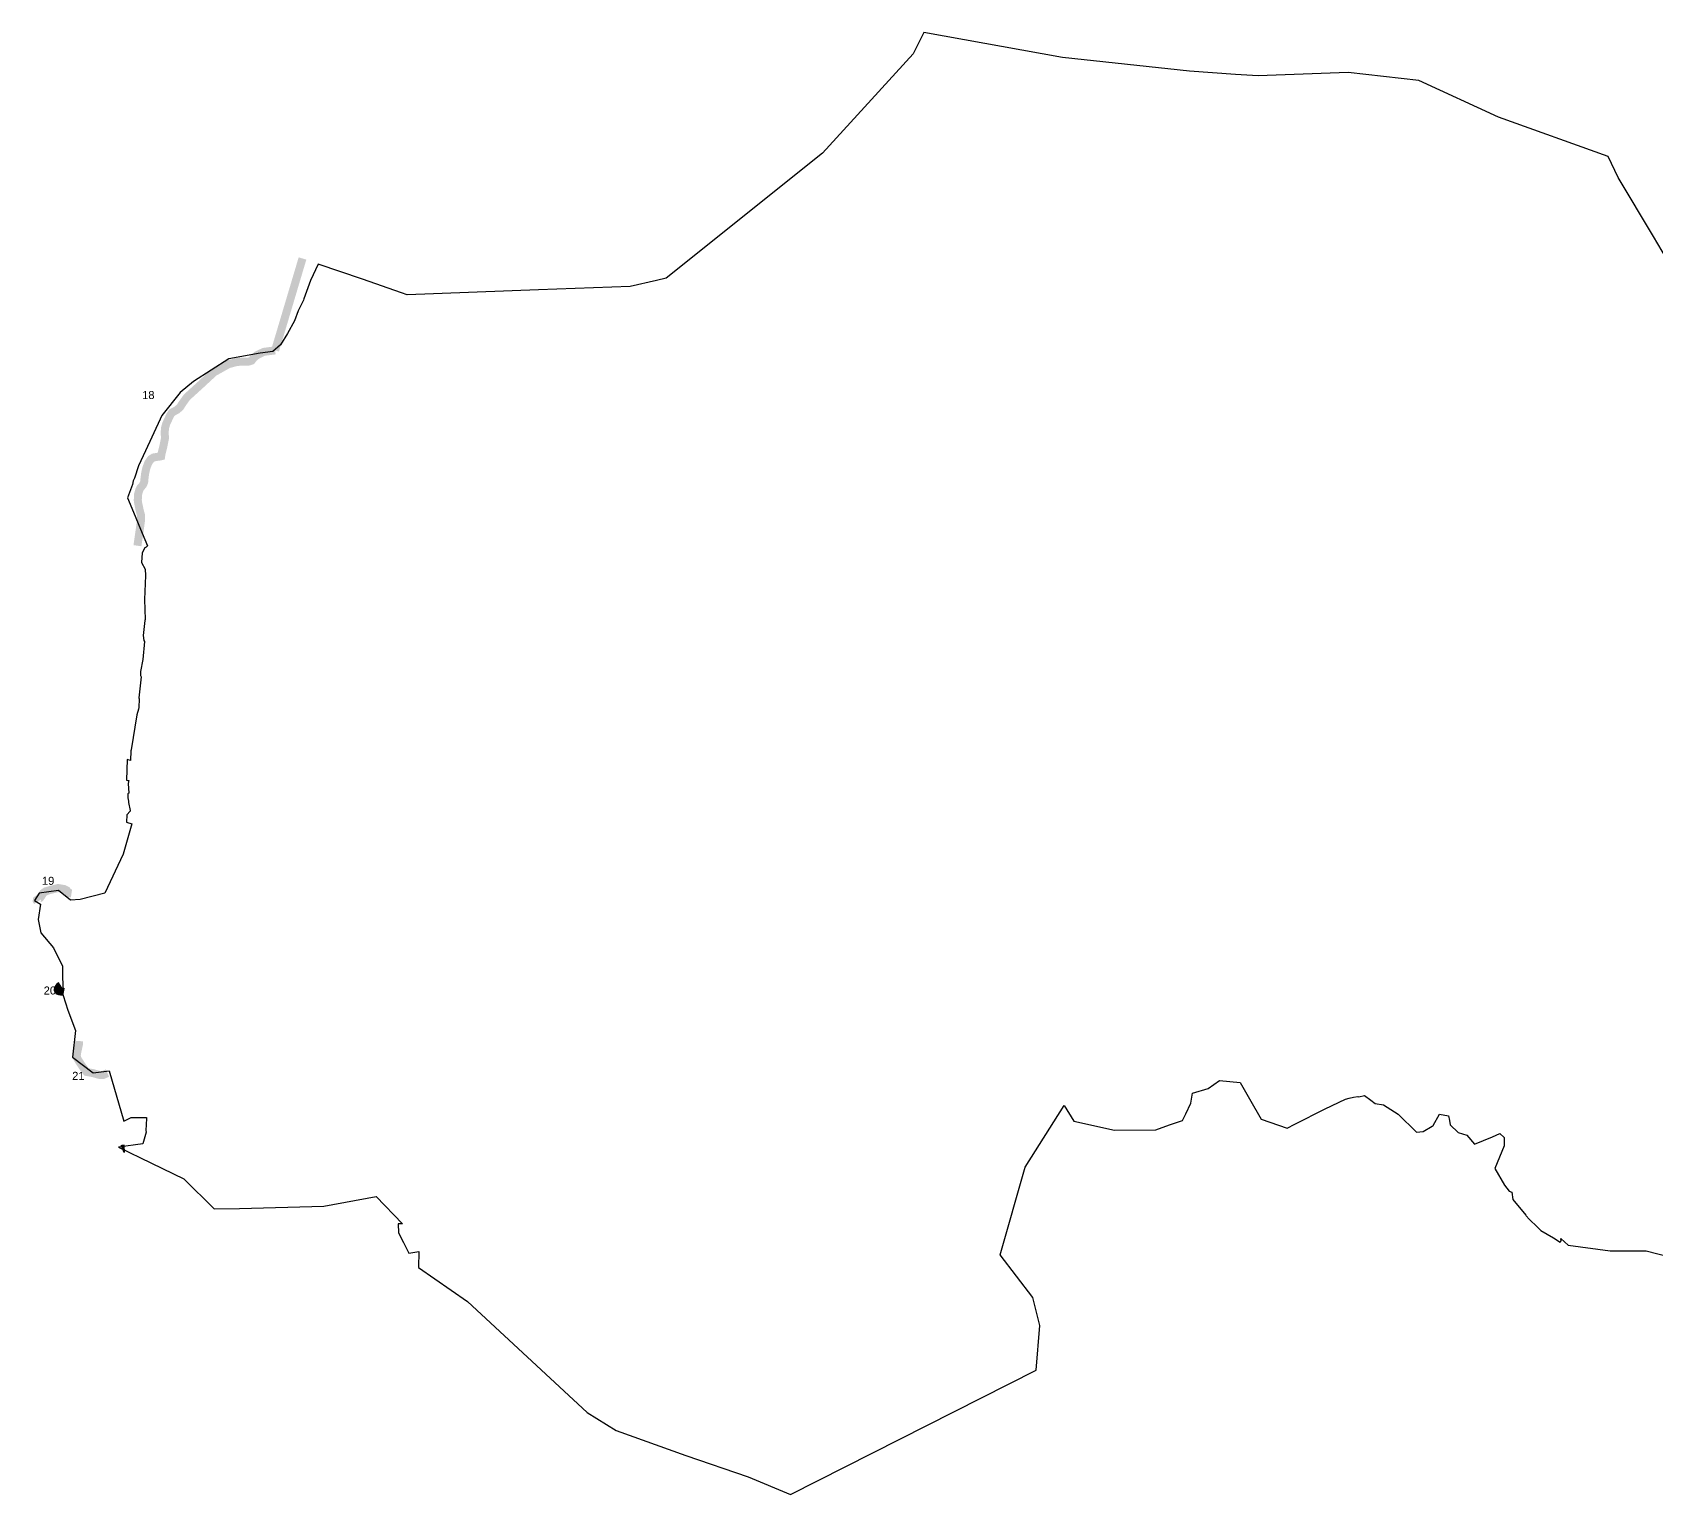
# Model space of a CAD drawing. Header units: metres. Extents: x 266537 to 373402, y 2100587 to 2182485.
# Drawn here: x 266537 to 276682, y 2129475 to 2138607 of the extents above; entities that cross this region are included whole.
import ezdxf

# ---------------------------------------------------------------- set-up
doc = ezdxf.new("R2010")
doc.units = ezdxf.units.M
for name, color, linetype in [('DISTRICT BOUNDRY', 86, 'Continuous'), ('UNPROTECTED', 130, 'Continuous'), ('UNPROTECTED DUR TO CREEK', 150, 'Continuous')]:
    doc.layers.add(name, color=color, linetype=linetype)
doc.styles.get("Standard").update_dxf_attribs({"font": 'arial.ttf'})

msp = doc.modelspace()

# ---------------------------------------------------------------- linework, layer by layer
at = {"layer": 'DISTRICT BOUNDRY'}
msp.add_polyline3d([(276772, 2137149, 0), (276663, 2137332, 0), (276443, 2137700, 0), (276381, 2137833, 0), (275696, 2138078, 0), (275197, 2138307, 0), (274757, 2138356, 0), (274194, 2138335, 0), (274052, 2138345, 0), (273765, 2138364, 0), (272971, 2138450, 0), (272106, 2138607, 0), (272039, 2138473, 0), (271778, 2138187, 0), (271473, 2137852, 0), (270496, 2137072, 0), (270435, 2137058, 0), (270271, 2137021, 0), (269699, 2136999, 0), (268878, 2136968, 0), (268843, 2136980, 0), (268598, 2137065, 0), (268322, 2137160, 0), (268275, 2137057, 0), (268233, 2136943, 0), (268230, 2136935, 0), (268197, 2136868, 0), (268173, 2136806, 0), (268130, 2136726, 0), (268087, 2136655, 0), (268038, 2136615, 0), (267959, 2136603, 0), (267764, 2136568, 0), (267543, 2136426, 0), (267460, 2136358, 0), (267346, 2136215, 0), (267335, 2136191, 0), (267244, 2135994, 0), (267200, 2135899, 0), (267174, 2135823, 0), (267167, 2135806, 0), (267161, 2135783, 0), (267130, 2135701, 0), (267158, 2135636, 0), (267223, 2135480, 0), (267256, 2135400, 0), (267247, 2135391, 0), (267240, 2135388, 0), (267222, 2135356, 0), (267219, 2135296, 0), (267241, 2135254, 0), (267244, 2135216, 0), (267237, 2135066, 0), (267241, 2134940, 0), (267239, 2134933, 0), (267229, 2134841, 0), (267232, 2134808, 0), (267236, 2134802, 0), (267227, 2134690, 0), (267211, 2134616, 0), (267213, 2134609, 0), (267213, 2134590, 0), (267216, 2134582, 0), (267202, 2134450, 0), (267203, 2134445, 0), (267201, 2134390, 0), (267199, 2134381, 0), (267189, 2134344, 0), (267154, 2134127, 0), (267152, 2134119, 0), (267149, 2134059, 0), (267134, 2134064, 0), (267128, 2134066, 0), (267124, 2133936, 0), (267133, 2133935, 0), (267139, 2133934, 0), (267138, 2133926, 0), (267135, 2133915, 0), (267139, 2133856, 0), (267132, 2133852, 0), (267132, 2133835, 0), (267133, 2133826, 0), (267137, 2133806, 0), (267138, 2133797, 0), (267147, 2133748, 0), (267148, 2133743, 0), (267127, 2133720, 0), (267125, 2133674, 0), (267158, 2133665, 0), (267104, 2133475, 0), (266990, 2133230, 0), (266835, 2133191, 0), (266774, 2133188, 0), (266699, 2133248, 0), (266580, 2133230, 0), (266550, 2133185, 0), (266587, 2133163, 0), (266573, 2133066, 0), (266590, 2132984, 0), (266668, 2132890, 0), (266724, 2132776, 0), (266724, 2132768, 0), (266727, 2132600, 0), (266728, 2132591, 0), (266758, 2132501, 0), (266806, 2132374, 0), (266787, 2132207, 0), (266917, 2132109, 0), (267017, 2132122, 0), (267108, 2131806, 0), (267153, 2131829, 0), (267250, 2131830, 0), (267250, 2131824, 0), (267246, 2131748, 0), (267248, 2131739, 0), (267226, 2131666, 0), (267075, 2131644, 0), (267211, 2131578, 0), (267482, 2131447, 0), (267673, 2131260, 0), (267830, 2131261, 0), (268357, 2131277, 0), (268357, 2131277, 0), (268357, 2131277, 0), (268357, 2131277, 0), (268684, 2131336, 0), (268684, 2131336, 0), (268684, 2131336, 0), (268684, 2131336, 0), (268848, 2131166, 0), (268848, 2131166, 0), (268848, 2131166, 0), (268848, 2131166, 0), (268848, 2131166, 0), (268848, 2131166, 0), (268848, 2131166, 0), (268848, 2131166, 0), (268848, 2131166, 0), (268821, 2131166, 0), (268821, 2131166, 0), (268821, 2131166, 0), (268821, 2131166, 0), (268821, 2131166, 0), (268821, 2131166, 0), (268821, 2131166, 0), (268823, 2131110, 0), (268823, 2131110, 0), (268855, 2131049, 0), (268855, 2131049, 0), (268889, 2130983, 0), (268950, 2130992, 0), (268948, 2130893, 0), (268948, 2130893, 0), (268948, 2130893, 0), (268948, 2130893, 0), (269255, 2130680, 0), (270002, 2129987, 0), (270002, 2129987, 0), (270002, 2129987, 0), (270002, 2129987, 0), (270002, 2129987, 0), (270002, 2129987, 0), (270002, 2129987, 0), (270184, 2129875, 0), (270184, 2129875, 0), (270184, 2129875, 0), (270619, 2129718, 0), (270619, 2129718, 0), (271007, 2129586, 0), (271007, 2129586, 0), (271273, 2129475, 0), (271273, 2129475, 0), (272807, 2130252, 0), (272807, 2130252, 0), (272807, 2130252, 0), (272807, 2130252, 0), (272807, 2130252, 0), (272830, 2130530, 0), (272830, 2130530, 0), (272787, 2130705, 0), (272582, 2130973, 0), (272739, 2131520, 0), (272739, 2131520, 0), (272739, 2131520, 0), (272982, 2131905, 0), (272982, 2131905, 0), (272982, 2131905, 0), (272982, 2131905, 0), (273043, 2131806, 0), (273296, 2131750, 0), (273554, 2131753, 0), (273641, 2131783, 0), (273722, 2131811, 0), (273742, 2131852, 0), (273774, 2131919, 0), (273774, 2131919, 0), (273784, 2131981, 0), (273882, 2132011, 0), (273882, 2132011, 0), (273882, 2132011, 0), (273952, 2132060, 0), (274081, 2132048, 0), (274114, 2131991, 0), (274140, 2131946, 0), (274213, 2131819, 0), (274376, 2131764, 0), (274422, 2131788, 0), (274613, 2131883, 0), (274739, 2131945, 0), (274762, 2131950, 0), (274789, 2131956, 0), (274817, 2131960, 0), (274822, 2131959, 0), (274858, 2131968, 0), (274897, 2131938, 0), (274924, 2131917, 0), (274976, 2131908, 0), (275069, 2131850, 0), (275184, 2131738, 0), (275224, 2131742, 0), (275281, 2131775, 0), (275288, 2131779, 0), (275326, 2131850, 0), (275383, 2131841, 0), (275389, 2131811, 0), (275394, 2131784, 0), (275443, 2131736, 0), (275497, 2131720, 0), (275545, 2131664, 0), (275657, 2131710, 0), (275704, 2131729, 0), (275730, 2131704, 0), (275730, 2131698, 0), (275730, 2131652, 0), (275673, 2131511, 0), (275732, 2131408, 0), (275762, 2131370, 0), (275778, 2131364, 0), (275784, 2131318, 0), (275867, 2131219, 0), (275868, 2131215, 0), (275886, 2131195, 0), (275888, 2131192, 0), (275936, 2131147, 0), (275960, 2131124, 0), (276039, 2131078, 0), (276080, 2131052, 0), (276086, 2131060, 0), (276085, 2131074, 0), (276130, 2131033, 0), (276130, 2131033, 0), (276130, 2131033, 0), (276130, 2131033, 0), (276130, 2131033, 0), (276130, 2131033, 0), (276130, 2131033, 0), (276130, 2131033, 0), (276130, 2131033, 0), (276130, 2131033, 0), (276130, 2131033, 0), (276130, 2131033, 0), (276130, 2131033, 0), (276130, 2131033, 0), (276130, 2131033, 0), (276130, 2131033, 0), (276393, 2130996, 0), (276393, 2130996, 0), (276393, 2130996, 0), (276393, 2130996, 0), (276393, 2130996, 0), (276393, 2130996, 0), (276393, 2130996, 0), (276393, 2130996, 0), (276393, 2130996, 0), (276618, 2130996, 0), (276618, 2130996, 0), (276844, 2130939, 0)], dxfattribs=at)
at = {"layer": 'UNPROTECTED', "const_width": 50, "flags": 128}
for points in [[(268053, 2136621), (267983, 2136612), (267941, 2136592), (267920, 2136575), (267906, 2136557), (267887, 2136551), (267864, 2136551), (267816, 2136549), (267762, 2136535), (267671, 2136484), (267589, 2136408), (267502, 2136329), (267472, 2136287), (267460, 2136267), (267439, 2136249), (267409, 2136233), (267400, 2136220), (267390, 2136200), (267372, 2136161), (267365, 2136135), (267363, 2136107), (267365, 2136073), (267354, 2136018), (267343, 2135973), (267341, 2135960), (267328, 2135957), (267316, 2135956), (267293, 2135952), (267277, 2135942), (267261, 2135919), (267248, 2135885), (267241, 2135852), (267237, 2135821), (267235, 2135798), (267226, 2135779), (267211, 2135762), (267204, 2135747), (267197, 2135723), (267195, 2135684), (267198, 2135665), (267208, 2135617), (267215, 2135593), (267215, 2135558), (267209, 2135513), (267193, 2135401)], [(266781, 2133229), (266768, 2133231), (266761, 2133237), (266751, 2133249), (266734, 2133257), (266697, 2133263), (266652, 2133252), (266621, 2133243), (266605, 2133232), (266594, 2133214), (266585, 2133201), (266576, 2133196), (266565, 2133189), (266564, 2133183), (266568, 2133177)], [(266714, 2132655), (266706, 2132650), (266697, 2132637), (266695, 2132628), (266700, 2132620), (266709, 2132617), (266724, 2132616), (266734, 2132614)], [(266828, 2132307), (266827, 2132285), (266818, 2132243), (266813, 2132216), (266819, 2132195), (266850, 2132147), (266875, 2132114), (266893, 2132111), (266920, 2132106), (266942, 2132099), (266959, 2132095), (266980, 2132096), (267006, 2132107)], [(267114, 2131636), (267101, 2131635), (267096, 2131633)]]:
    msp.add_lwpolyline(points, dxfattribs=at)
at = {"layer": 'UNPROTECTED DUR TO CREEK', "const_width": 50, "flags": 128}
msp.add_lwpolyline([(268053, 2136621), (268224, 2137195)], dxfattribs=at)

# ---------------------------------------------------------------- texts
at = {"layer": 'UNPROTECTED', "char_height": 50, "attachment_point": 1}
for s, insert in [('18', (267222, 2136367)), ('19', (266596, 2133333)), ('20', (266607, 2132648)), ('21', (266785, 2132115))]:
    msp.add_mtext_dynamic_manual_height_columns(s, width=70.18, gutter_width=1, heights=[0], dxfattribs=dict(at, insert=insert))

doc.saveas('drawing.dxf')
